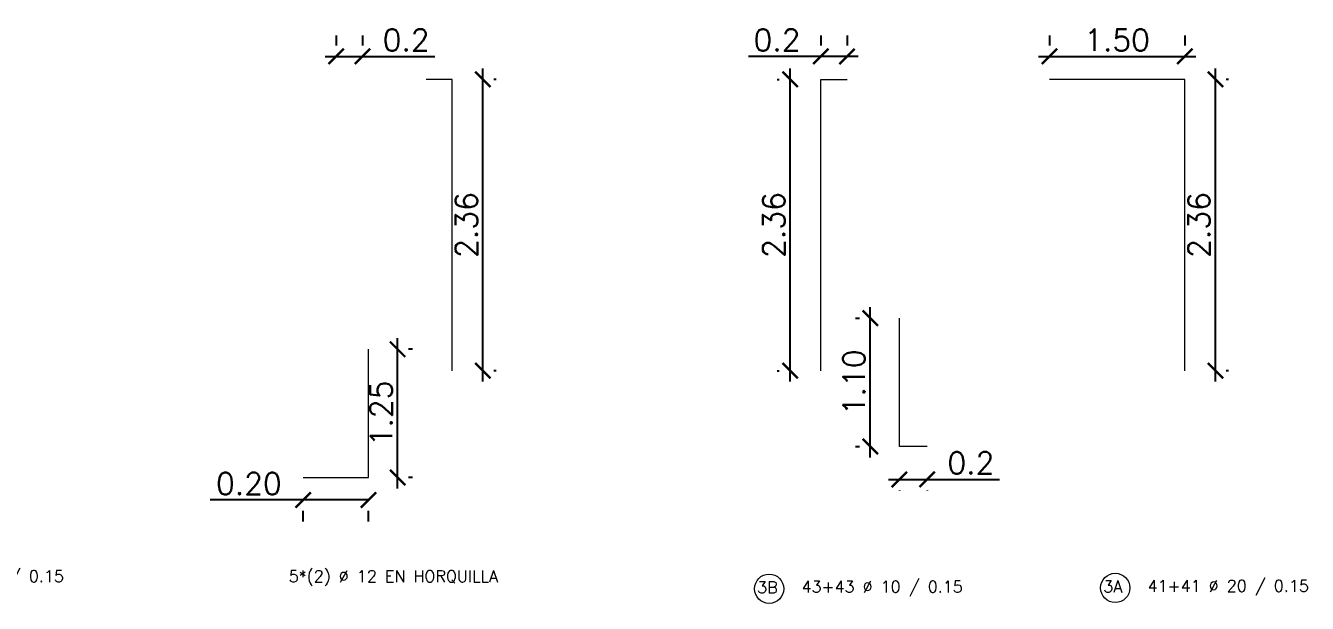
# Model space of a CAD drawing. Header units: metres. Extents: x 1291 to 1536, y 1774 to 1932.
# Drawn here: x 1352.63 to 1363.6, y 1794.22 to 1799.17 of the extents above; entities that cross this region are included whole.
import ezdxf

# ---------------------------------------------------------------- set-up
doc = ezdxf.new("R2010")
doc.units = ezdxf.units.M
doc.layers.add('Des', color=4, linetype='Continuous', lineweight=20)
doc.styles.add('SPING-TEXTO', font='romans.shx')
doc.styles.add('YPSOM_40', font='romans.shx', dxfattribs={"height": 0.1})
doc.dimstyles.new('SPing_75', dxfattribs={"dimscale": 0.075, "dimtxt": 2.5, "dimasz": 1.75, "dimexe": 1.25, "dimexo": 5, "dimtad": 1, "dimzin": 1, "dimdsep": 46, "dimtxsty": 'SPING-TEXTO', "dimblk": 'ARCHTICK', "dimcen": 0, "dimdle": 1.25, "dimclrd": 1, "dimclre": 9, "dimclrt": 2, "dimadec": 0, "dimazin": 0, "dimtfac": 1, "dimtmove": 0, "dimatfit": 3, "dimfxl": 1, "dimarcsym": 0})

# ---------------------------------------------------------------- blocks, each defined once
blk = doc.blocks.new('_ArchTick')
at = {"color": 0, "linetype": 'ByBlock', "const_width": 0.15}
blk.add_lwpolyline([(-0.5, -0.5), (0.5, 0.5)], dxfattribs=at)
blk = doc.blocks.new('*D240')
at = {"layer": 'Defpoints', "color": 0, "transparency": 16777216}
for p in [(1355.007, 1795.296), (1355.567, 1795.296), (1355.567, 1795.104)]:
    blk.add_point(p, dxfattribs=at)
at = {"layer": 'Des', "color": 1, "lineweight": -2, "transparency": 16777216}
for p, q in [((1355.007, 1795.104), (1354.211, 1795.104)), ((1355.567, 1795.104), (1354.913, 1795.104))]:
    blk.add_line(p, q, dxfattribs=at)
at = {"layer": 'Des', "color": 9, "lineweight": -2, "transparency": 16777216}
for p, q in [((1355.007, 1794.921), (1355.007, 1795.01)), ((1355.567, 1794.921), (1355.567, 1795.01))]:
    blk.add_line(p, q, dxfattribs=at)
at = {"layer": 'Des', "color": 1, "lineweight": -2, "transparency": 16777216, "xscale": 0.13125, "yscale": 0.13125, "zscale": 0.13125, "rotation": 180}
blk.add_blockref('_ArchTick', (1355.007, 1795.104), dxfattribs=at)
at = {"layer": 'Des', "color": 1, "lineweight": -2, "transparency": 16777216, "xscale": 0.13125, "yscale": 0.13125, "zscale": 0.13125}
blk.add_blockref('_ArchTick', (1355.567, 1795.104), dxfattribs=at)
at = {"layer": 'Des', "color": 2, "transparency": 16777216, "insert": (1354.543, 1795.244), "char_height": 0.1875, "attachment_point": 5, "style": 'SPING-TEXTO'}
blk.add_mtext('0.20', dxfattribs=at)
blk = doc.blocks.new('*D241')
at = {"layer": 'Defpoints', "color": 0, "transparency": 16777216}
for p in [(1355.567, 1796.394), (1355.816, 1796.394), (1355.567, 1795.296)]:
    blk.add_point(p, dxfattribs=at)
at = {"layer": 'Des', "color": 1, "lineweight": -2, "transparency": 16777216}
blk.add_line((1355.816, 1795.203), (1355.816, 1796.488), dxfattribs=at)
at = {"layer": 'Des', "color": 9, "lineweight": -2, "transparency": 16777216}
for p, q in [((1355.942, 1796.394), (1355.91, 1796.394)), ((1355.942, 1795.296), (1355.91, 1795.296))]:
    blk.add_line(p, q, dxfattribs=at)
at = {"layer": 'Des', "color": 1, "lineweight": -2, "transparency": 16777216, "xscale": 0.13125, "yscale": 0.13125, "zscale": 0.13125}
for p, rotation in [((1355.816, 1796.394), 90), ((1355.816, 1795.296), 270)]:
    blk.add_blockref('_ArchTick', p, dxfattribs=dict(at, rotation=rotation))
at = {"layer": 'Des', "color": 2, "transparency": 16777216, "insert": (1355.675, 1795.845), "char_height": 0.1875, "attachment_point": 5, "rotation": 90, "style": 'SPING-TEXTO'}
blk.add_mtext('1.25', dxfattribs=at)
blk = doc.blocks.new('*D242')
at = {"layer": 'Defpoints', "color": 0, "transparency": 16777216}
for p in [(1356.284, 1798.705), (1356.546, 1798.705), (1356.284, 1796.211)]:
    blk.add_point(p, dxfattribs=at)
at = {"layer": 'Des', "color": 1, "lineweight": -2, "transparency": 16777216}
blk.add_line((1356.546, 1796.117), (1356.546, 1798.799), dxfattribs=at)
at = {"layer": 'Des', "color": 9, "lineweight": -2, "transparency": 16777216}
for p, q in [((1356.659, 1798.705), (1356.639, 1798.705)), ((1356.659, 1796.211), (1356.639, 1796.211))]:
    blk.add_line(p, q, dxfattribs=at)
at = {"layer": 'Des', "color": 1, "lineweight": -2, "transparency": 16777216, "xscale": 0.13125, "yscale": 0.13125, "zscale": 0.13125}
for p, rotation in [((1356.546, 1798.705), 90), ((1356.546, 1796.211), 270)]:
    blk.add_blockref('_ArchTick', p, dxfattribs=dict(at, rotation=rotation))
at = {"layer": 'Des', "color": 2, "transparency": 16777216, "insert": (1356.405, 1797.458), "char_height": 0.1875, "attachment_point": 5, "rotation": 90, "style": 'SPING-TEXTO'}
blk.add_mtext('2.36', dxfattribs=at)
blk = doc.blocks.new('*D243')
at = {"layer": 'Defpoints', "color": 0, "transparency": 16777216}
for p in [(1355.515, 1798.902), (1355.29, 1798.705), (1355.515, 1798.705)]:
    blk.add_point(p, dxfattribs=at)
at = {"layer": 'Des', "color": 9, "lineweight": -2, "transparency": 16777216}
for p, q in [((1355.29, 1799.08), (1355.29, 1798.995)), ((1355.515, 1799.08), (1355.515, 1798.995))]:
    blk.add_line(p, q, dxfattribs=at)
at = {"layer": 'Des', "color": 1, "lineweight": -2, "transparency": 16777216}
for p, q in [((1355.197, 1798.902), (1355.515, 1798.902)), ((1355.515, 1798.902), (1356.133, 1798.902))]:
    blk.add_line(p, q, dxfattribs=at)
at = {"layer": 'Des', "color": 1, "lineweight": -2, "transparency": 16777216, "xscale": 0.13125, "yscale": 0.13125, "zscale": 0.13125, "rotation": 180}
blk.add_blockref('_ArchTick', (1355.29, 1798.902), dxfattribs=at)
at = {"layer": 'Des', "color": 1, "lineweight": -2, "transparency": 16777216, "xscale": 0.13125, "yscale": 0.13125, "zscale": 0.13125}
blk.add_blockref('_ArchTick', (1355.515, 1798.902), dxfattribs=at)
at = {"layer": 'Des', "color": 2, "transparency": 16777216, "insert": (1355.889, 1799.042), "char_height": 0.1875, "attachment_point": 5, "style": 'SPING-TEXTO'}
blk.add_mtext('0.2', dxfattribs=at)
blk = doc.blocks.new('*D244')
at = {"layer": 'Defpoints', "color": 0, "transparency": 16777216}
for p in [(1359.861, 1796.66), (1360.11, 1796.66), (1360.11, 1795.562)]:
    blk.add_point(p, dxfattribs=at)
at = {"layer": 'Des', "color": 9, "lineweight": -2, "transparency": 16777216}
for p, q in [((1359.735, 1796.66), (1359.768, 1796.66)), ((1359.735, 1795.562), (1359.768, 1795.562))]:
    blk.add_line(p, q, dxfattribs=at)
at = {"layer": 'Des', "color": 1, "lineweight": -2, "transparency": 16777216}
blk.add_line((1359.861, 1795.468), (1359.861, 1796.754), dxfattribs=at)
at = {"layer": 'Des', "color": 1, "lineweight": -2, "transparency": 16777216, "xscale": 0.13125, "yscale": 0.13125, "zscale": 0.13125}
for p, rotation in [((1359.861, 1796.66), 90), ((1359.861, 1795.562), 270)]:
    blk.add_blockref('_ArchTick', p, dxfattribs=dict(at, rotation=rotation))
at = {"layer": 'Des', "color": 2, "transparency": 16777216, "insert": (1359.721, 1796.111), "char_height": 0.1875, "attachment_point": 5, "rotation": 90, "style": 'SPING-TEXTO'}
blk.add_mtext('1.10', dxfattribs=at)
blk = doc.blocks.new('*D245')
at = {"layer": 'Defpoints', "color": 0, "transparency": 16777216}
for p in [(1359.176, 1798.705), (1359.438, 1798.705), (1359.438, 1796.211)]:
    blk.add_point(p, dxfattribs=at)
at = {"layer": 'Des', "color": 1, "lineweight": -2, "transparency": 16777216}
blk.add_line((1359.176, 1796.117), (1359.176, 1798.799), dxfattribs=at)
at = {"layer": 'Des', "color": 9, "lineweight": -2, "transparency": 16777216}
for p, q in [((1359.063, 1798.705), (1359.082, 1798.705)), ((1359.063, 1796.211), (1359.082, 1796.211))]:
    blk.add_line(p, q, dxfattribs=at)
at = {"layer": 'Des', "color": 1, "lineweight": -2, "transparency": 16777216, "xscale": 0.13125, "yscale": 0.13125, "zscale": 0.13125}
for p, rotation in [((1359.176, 1798.705), 90), ((1359.176, 1796.211), 270)]:
    blk.add_blockref('_ArchTick', p, dxfattribs=dict(at, rotation=rotation))
at = {"layer": 'Des', "color": 2, "transparency": 16777216, "insert": (1359.035, 1797.458), "char_height": 0.1875, "attachment_point": 5, "rotation": 90, "style": 'SPING-TEXTO'}
blk.add_mtext('2.36', dxfattribs=at)
blk = doc.blocks.new('*D246')
at = {"layer": 'Defpoints', "color": 0, "transparency": 16777216}
for p in [(1359.438, 1798.902), (1359.438, 1798.705), (1359.662, 1798.705)]:
    blk.add_point(p, dxfattribs=at)
at = {"layer": 'Des', "color": 9, "lineweight": -2, "transparency": 16777216}
for p, q in [((1359.438, 1799.08), (1359.438, 1798.995)), ((1359.662, 1799.08), (1359.662, 1798.995))]:
    blk.add_line(p, q, dxfattribs=at)
at = {"layer": 'Des', "color": 1, "lineweight": -2, "transparency": 16777216}
for p, q in [((1359.438, 1798.902), (1358.82, 1798.902)), ((1359.756, 1798.902), (1359.438, 1798.902))]:
    blk.add_line(p, q, dxfattribs=at)
at = {"layer": 'Des', "color": 1, "lineweight": -2, "transparency": 16777216, "xscale": 0.13125, "yscale": 0.13125, "zscale": 0.13125, "rotation": 180}
blk.add_blockref('_ArchTick', (1359.438, 1798.902), dxfattribs=at)
at = {"layer": 'Des', "color": 1, "lineweight": -2, "transparency": 16777216, "xscale": 0.13125, "yscale": 0.13125, "zscale": 0.13125}
blk.add_blockref('_ArchTick', (1359.662, 1798.902), dxfattribs=at)
at = {"layer": 'Des', "color": 2, "transparency": 16777216, "insert": (1359.063, 1799.042), "char_height": 0.1875, "attachment_point": 5, "style": 'SPING-TEXTO'}
blk.add_mtext('0.2', dxfattribs=at)
blk = doc.blocks.new('*D247')
at = {"layer": 'Defpoints', "color": 0, "transparency": 16777216}
for p in [(1360.11, 1795.562), (1360.348, 1795.562), (1360.348, 1795.28)]:
    blk.add_point(p, dxfattribs=at)
at = {"layer": 'Des', "color": 1, "lineweight": -2, "transparency": 16777216}
for p, q in [((1360.016, 1795.28), (1360.348, 1795.28)), ((1360.348, 1795.28), (1360.966, 1795.28))]:
    blk.add_line(p, q, dxfattribs=at)
at = {"layer": 'Des', "color": 9, "lineweight": -2, "transparency": 16777216}
for p, q in [((1360.11, 1795.187), (1360.11, 1795.186)), ((1360.348, 1795.187), (1360.348, 1795.186))]:
    blk.add_line(p, q, dxfattribs=at)
at = {"layer": 'Des', "color": 1, "lineweight": -2, "transparency": 16777216, "xscale": 0.13125, "yscale": 0.13125, "zscale": 0.13125, "rotation": 180}
blk.add_blockref('_ArchTick', (1360.11, 1795.28), dxfattribs=at)
at = {"layer": 'Des', "color": 1, "lineweight": -2, "transparency": 16777216, "xscale": 0.13125, "yscale": 0.13125, "zscale": 0.13125}
blk.add_blockref('_ArchTick', (1360.348, 1795.28), dxfattribs=at)
at = {"layer": 'Des', "color": 2, "transparency": 16777216, "insert": (1360.722, 1795.421), "char_height": 0.1875, "attachment_point": 5, "style": 'SPING-TEXTO'}
blk.add_mtext('0.2', dxfattribs=at)
blk = doc.blocks.new('*D248')
at = {"layer": 'Defpoints', "color": 0, "transparency": 16777216}
for p in [(1362.553, 1798.705), (1362.815, 1798.705), (1362.553, 1796.211)]:
    blk.add_point(p, dxfattribs=at)
at = {"layer": 'Des', "color": 1, "lineweight": -2, "transparency": 16777216}
blk.add_line((1362.815, 1796.117), (1362.815, 1798.799), dxfattribs=at)
at = {"layer": 'Des', "color": 9, "lineweight": -2, "transparency": 16777216}
for p, q in [((1362.928, 1798.705), (1362.908, 1798.705)), ((1362.928, 1796.211), (1362.908, 1796.211))]:
    blk.add_line(p, q, dxfattribs=at)
at = {"layer": 'Des', "color": 1, "lineweight": -2, "transparency": 16777216, "xscale": 0.13125, "yscale": 0.13125, "zscale": 0.13125}
for p, rotation in [((1362.815, 1798.705), 90), ((1362.815, 1796.211), 270)]:
    blk.add_blockref('_ArchTick', p, dxfattribs=dict(at, rotation=rotation))
at = {"layer": 'Des', "color": 2, "transparency": 16777216, "insert": (1362.674, 1797.458), "char_height": 0.1875, "attachment_point": 5, "rotation": 90, "style": 'SPING-TEXTO'}
blk.add_mtext('2.36', dxfattribs=at)
blk = doc.blocks.new('*D249')
at = {"layer": 'Defpoints', "color": 0, "transparency": 16777216}
for p in [(1362.553, 1798.902), (1361.394, 1798.705), (1362.553, 1798.705)]:
    blk.add_point(p, dxfattribs=at)
at = {"layer": 'Des', "color": 9, "lineweight": -2, "transparency": 16777216}
for p, q in [((1361.394, 1799.08), (1361.394, 1798.995)), ((1362.553, 1799.08), (1362.553, 1798.995))]:
    blk.add_line(p, q, dxfattribs=at)
at = {"layer": 'Des', "color": 1, "lineweight": -2, "transparency": 16777216}
blk.add_line((1361.3, 1798.902), (1362.647, 1798.902), dxfattribs=at)
at = {"layer": 'Des', "color": 1, "lineweight": -2, "transparency": 16777216, "xscale": 0.13125, "yscale": 0.13125, "zscale": 0.13125, "rotation": 180}
blk.add_blockref('_ArchTick', (1361.394, 1798.902), dxfattribs=at)
at = {"layer": 'Des', "color": 1, "lineweight": -2, "transparency": 16777216, "xscale": 0.13125, "yscale": 0.13125, "zscale": 0.13125}
blk.add_blockref('_ArchTick', (1362.553, 1798.902), dxfattribs=at)
at = {"layer": 'Des', "color": 2, "transparency": 16777216, "insert": (1361.973, 1799.042), "char_height": 0.1875, "attachment_point": 5, "style": 'SPING-TEXTO'}
blk.add_mtext('1.50', dxfattribs=at)
blk = doc.blocks.new('*D310')
at = {"layer": 'Defpoints', "color": 0, "transparency": 16777216}
for p in [(1355.007, 1795.296), (1355.567, 1795.296), (1355.567, 1795.104)]:
    blk.add_point(p, dxfattribs=at)
at = {"layer": 'Des', "color": 1, "lineweight": -2, "transparency": 16777216}
for p, q in [((1355.007, 1795.104), (1354.211, 1795.104)), ((1355.567, 1795.104), (1354.913, 1795.104))]:
    blk.add_line(p, q, dxfattribs=at)
at = {"layer": 'Des', "color": 9, "lineweight": -2, "transparency": 16777216}
for p, q in [((1355.007, 1794.921), (1355.007, 1795.01)), ((1355.567, 1794.921), (1355.567, 1795.01))]:
    blk.add_line(p, q, dxfattribs=at)
at = {"layer": 'Des', "color": 1, "lineweight": -2, "transparency": 16777216, "xscale": 0.13125, "yscale": 0.13125, "zscale": 0.13125, "rotation": 180}
blk.add_blockref('_ArchTick', (1355.007, 1795.104), dxfattribs=at)
at = {"layer": 'Des', "color": 1, "lineweight": -2, "transparency": 16777216, "xscale": 0.13125, "yscale": 0.13125, "zscale": 0.13125}
blk.add_blockref('_ArchTick', (1355.567, 1795.104), dxfattribs=at)
at = {"layer": 'Des', "color": 2, "transparency": 16777216, "insert": (1354.543, 1795.244), "char_height": 0.1875, "attachment_point": 5, "style": 'SPING-TEXTO'}
blk.add_mtext('0.20', dxfattribs=at)
blk = doc.blocks.new('*D311')
at = {"layer": 'Defpoints', "color": 0, "transparency": 16777216}
for p in [(1355.567, 1796.394), (1355.816, 1796.394), (1355.567, 1795.296)]:
    blk.add_point(p, dxfattribs=at)
at = {"layer": 'Des', "color": 1, "lineweight": -2, "transparency": 16777216}
blk.add_line((1355.816, 1795.203), (1355.816, 1796.488), dxfattribs=at)
at = {"layer": 'Des', "color": 9, "lineweight": -2, "transparency": 16777216}
for p, q in [((1355.942, 1796.394), (1355.91, 1796.394)), ((1355.942, 1795.296), (1355.91, 1795.296))]:
    blk.add_line(p, q, dxfattribs=at)
at = {"layer": 'Des', "color": 1, "lineweight": -2, "transparency": 16777216, "xscale": 0.13125, "yscale": 0.13125, "zscale": 0.13125}
for p, rotation in [((1355.816, 1796.394), 90), ((1355.816, 1795.296), 270)]:
    blk.add_blockref('_ArchTick', p, dxfattribs=dict(at, rotation=rotation))
at = {"layer": 'Des', "color": 2, "transparency": 16777216, "insert": (1355.675, 1795.845), "char_height": 0.1875, "attachment_point": 5, "rotation": 90, "style": 'SPING-TEXTO'}
blk.add_mtext('1.25', dxfattribs=at)
blk = doc.blocks.new('*D312')
at = {"layer": 'Defpoints', "color": 0, "transparency": 16777216}
for p in [(1356.284, 1798.705), (1356.546, 1798.705), (1356.284, 1796.211)]:
    blk.add_point(p, dxfattribs=at)
at = {"layer": 'Des', "color": 1, "lineweight": -2, "transparency": 16777216}
blk.add_line((1356.546, 1796.117), (1356.546, 1798.799), dxfattribs=at)
at = {"layer": 'Des', "color": 9, "lineweight": -2, "transparency": 16777216}
for p, q in [((1356.659, 1798.705), (1356.639, 1798.705)), ((1356.659, 1796.211), (1356.639, 1796.211))]:
    blk.add_line(p, q, dxfattribs=at)
at = {"layer": 'Des', "color": 1, "lineweight": -2, "transparency": 16777216, "xscale": 0.13125, "yscale": 0.13125, "zscale": 0.13125}
for p, rotation in [((1356.546, 1798.705), 90), ((1356.546, 1796.211), 270)]:
    blk.add_blockref('_ArchTick', p, dxfattribs=dict(at, rotation=rotation))
at = {"layer": 'Des', "color": 2, "transparency": 16777216, "insert": (1356.405, 1797.458), "char_height": 0.1875, "attachment_point": 5, "rotation": 90, "style": 'SPING-TEXTO'}
blk.add_mtext('2.36', dxfattribs=at)
blk = doc.blocks.new('*D313')
at = {"layer": 'Defpoints', "color": 0, "transparency": 16777216}
for p in [(1355.515, 1798.902), (1355.29, 1798.705), (1355.515, 1798.705)]:
    blk.add_point(p, dxfattribs=at)
at = {"layer": 'Des', "color": 9, "lineweight": -2, "transparency": 16777216}
for p, q in [((1355.29, 1799.08), (1355.29, 1798.995)), ((1355.515, 1799.08), (1355.515, 1798.995))]:
    blk.add_line(p, q, dxfattribs=at)
at = {"layer": 'Des', "color": 1, "lineweight": -2, "transparency": 16777216}
for p, q in [((1355.197, 1798.902), (1355.515, 1798.902)), ((1355.515, 1798.902), (1356.133, 1798.902))]:
    blk.add_line(p, q, dxfattribs=at)
at = {"layer": 'Des', "color": 1, "lineweight": -2, "transparency": 16777216, "xscale": 0.13125, "yscale": 0.13125, "zscale": 0.13125, "rotation": 180}
blk.add_blockref('_ArchTick', (1355.29, 1798.902), dxfattribs=at)
at = {"layer": 'Des', "color": 1, "lineweight": -2, "transparency": 16777216, "xscale": 0.13125, "yscale": 0.13125, "zscale": 0.13125}
blk.add_blockref('_ArchTick', (1355.515, 1798.902), dxfattribs=at)
at = {"layer": 'Des', "color": 2, "transparency": 16777216, "insert": (1355.889, 1799.042), "char_height": 0.1875, "attachment_point": 5, "style": 'SPING-TEXTO'}
blk.add_mtext('0.2', dxfattribs=at)
blk = doc.blocks.new('*D314')
at = {"layer": 'Defpoints', "color": 0, "transparency": 16777216}
for p in [(1359.861, 1796.66), (1360.11, 1796.66), (1360.11, 1795.562)]:
    blk.add_point(p, dxfattribs=at)
at = {"layer": 'Des', "color": 9, "lineweight": -2, "transparency": 16777216}
for p, q in [((1359.735, 1796.66), (1359.768, 1796.66)), ((1359.735, 1795.562), (1359.768, 1795.562))]:
    blk.add_line(p, q, dxfattribs=at)
at = {"layer": 'Des', "color": 1, "lineweight": -2, "transparency": 16777216}
blk.add_line((1359.861, 1795.468), (1359.861, 1796.754), dxfattribs=at)
at = {"layer": 'Des', "color": 1, "lineweight": -2, "transparency": 16777216, "xscale": 0.13125, "yscale": 0.13125, "zscale": 0.13125}
for p, rotation in [((1359.861, 1796.66), 90), ((1359.861, 1795.562), 270)]:
    blk.add_blockref('_ArchTick', p, dxfattribs=dict(at, rotation=rotation))
at = {"layer": 'Des', "color": 2, "transparency": 16777216, "insert": (1359.721, 1796.111), "char_height": 0.1875, "attachment_point": 5, "rotation": 90, "style": 'SPING-TEXTO'}
blk.add_mtext('1.10', dxfattribs=at)
blk = doc.blocks.new('*D315')
at = {"layer": 'Defpoints', "color": 0, "transparency": 16777216}
for p in [(1359.176, 1798.705), (1359.438, 1798.705), (1359.438, 1796.211)]:
    blk.add_point(p, dxfattribs=at)
at = {"layer": 'Des', "color": 1, "lineweight": -2, "transparency": 16777216}
blk.add_line((1359.176, 1796.117), (1359.176, 1798.799), dxfattribs=at)
at = {"layer": 'Des', "color": 9, "lineweight": -2, "transparency": 16777216}
for p, q in [((1359.063, 1798.705), (1359.082, 1798.705)), ((1359.063, 1796.211), (1359.082, 1796.211))]:
    blk.add_line(p, q, dxfattribs=at)
at = {"layer": 'Des', "color": 1, "lineweight": -2, "transparency": 16777216, "xscale": 0.13125, "yscale": 0.13125, "zscale": 0.13125}
for p, rotation in [((1359.176, 1798.705), 90), ((1359.176, 1796.211), 270)]:
    blk.add_blockref('_ArchTick', p, dxfattribs=dict(at, rotation=rotation))
at = {"layer": 'Des', "color": 2, "transparency": 16777216, "insert": (1359.035, 1797.458), "char_height": 0.1875, "attachment_point": 5, "rotation": 90, "style": 'SPING-TEXTO'}
blk.add_mtext('2.36', dxfattribs=at)
blk = doc.blocks.new('*D316')
at = {"layer": 'Defpoints', "color": 0, "transparency": 16777216}
for p in [(1359.438, 1798.902), (1359.438, 1798.705), (1359.662, 1798.705)]:
    blk.add_point(p, dxfattribs=at)
at = {"layer": 'Des', "color": 9, "lineweight": -2, "transparency": 16777216}
for p, q in [((1359.438, 1799.08), (1359.438, 1798.995)), ((1359.662, 1799.08), (1359.662, 1798.995))]:
    blk.add_line(p, q, dxfattribs=at)
at = {"layer": 'Des', "color": 1, "lineweight": -2, "transparency": 16777216}
for p, q in [((1359.438, 1798.902), (1358.82, 1798.902)), ((1359.756, 1798.902), (1359.438, 1798.902))]:
    blk.add_line(p, q, dxfattribs=at)
at = {"layer": 'Des', "color": 1, "lineweight": -2, "transparency": 16777216, "xscale": 0.13125, "yscale": 0.13125, "zscale": 0.13125, "rotation": 180}
blk.add_blockref('_ArchTick', (1359.438, 1798.902), dxfattribs=at)
at = {"layer": 'Des', "color": 1, "lineweight": -2, "transparency": 16777216, "xscale": 0.13125, "yscale": 0.13125, "zscale": 0.13125}
blk.add_blockref('_ArchTick', (1359.662, 1798.902), dxfattribs=at)
at = {"layer": 'Des', "color": 2, "transparency": 16777216, "insert": (1359.063, 1799.042), "char_height": 0.1875, "attachment_point": 5, "style": 'SPING-TEXTO'}
blk.add_mtext('0.2', dxfattribs=at)
blk = doc.blocks.new('*D317')
at = {"layer": 'Defpoints', "color": 0, "transparency": 16777216}
for p in [(1360.11, 1795.562), (1360.348, 1795.562), (1360.348, 1795.28)]:
    blk.add_point(p, dxfattribs=at)
at = {"layer": 'Des', "color": 1, "lineweight": -2, "transparency": 16777216}
for p, q in [((1360.016, 1795.28), (1360.348, 1795.28)), ((1360.348, 1795.28), (1360.966, 1795.28))]:
    blk.add_line(p, q, dxfattribs=at)
at = {"layer": 'Des', "color": 9, "lineweight": -2, "transparency": 16777216}
for p, q in [((1360.11, 1795.187), (1360.11, 1795.186)), ((1360.348, 1795.187), (1360.348, 1795.186))]:
    blk.add_line(p, q, dxfattribs=at)
at = {"layer": 'Des', "color": 1, "lineweight": -2, "transparency": 16777216, "xscale": 0.13125, "yscale": 0.13125, "zscale": 0.13125, "rotation": 180}
blk.add_blockref('_ArchTick', (1360.11, 1795.28), dxfattribs=at)
at = {"layer": 'Des', "color": 1, "lineweight": -2, "transparency": 16777216, "xscale": 0.13125, "yscale": 0.13125, "zscale": 0.13125}
blk.add_blockref('_ArchTick', (1360.348, 1795.28), dxfattribs=at)
at = {"layer": 'Des', "color": 2, "transparency": 16777216, "insert": (1360.722, 1795.421), "char_height": 0.1875, "attachment_point": 5, "style": 'SPING-TEXTO'}
blk.add_mtext('0.2', dxfattribs=at)
blk = doc.blocks.new('*D318')
at = {"layer": 'Defpoints', "color": 0, "transparency": 16777216}
for p in [(1362.553, 1798.705), (1362.815, 1798.705), (1362.553, 1796.211)]:
    blk.add_point(p, dxfattribs=at)
at = {"layer": 'Des', "color": 1, "lineweight": -2, "transparency": 16777216}
blk.add_line((1362.815, 1796.117), (1362.815, 1798.799), dxfattribs=at)
at = {"layer": 'Des', "color": 9, "lineweight": -2, "transparency": 16777216}
for p, q in [((1362.928, 1798.705), (1362.908, 1798.705)), ((1362.928, 1796.211), (1362.908, 1796.211))]:
    blk.add_line(p, q, dxfattribs=at)
at = {"layer": 'Des', "color": 1, "lineweight": -2, "transparency": 16777216, "xscale": 0.13125, "yscale": 0.13125, "zscale": 0.13125}
for p, rotation in [((1362.815, 1798.705), 90), ((1362.815, 1796.211), 270)]:
    blk.add_blockref('_ArchTick', p, dxfattribs=dict(at, rotation=rotation))
at = {"layer": 'Des', "color": 2, "transparency": 16777216, "insert": (1362.674, 1797.458), "char_height": 0.1875, "attachment_point": 5, "rotation": 90, "style": 'SPING-TEXTO'}
blk.add_mtext('2.36', dxfattribs=at)
blk = doc.blocks.new('*D319')
at = {"layer": 'Defpoints', "color": 0, "transparency": 16777216}
for p in [(1362.553, 1798.902), (1361.394, 1798.705), (1362.553, 1798.705)]:
    blk.add_point(p, dxfattribs=at)
at = {"layer": 'Des', "color": 9, "lineweight": -2, "transparency": 16777216}
for p, q in [((1361.394, 1799.08), (1361.394, 1798.995)), ((1362.553, 1799.08), (1362.553, 1798.995))]:
    blk.add_line(p, q, dxfattribs=at)
at = {"layer": 'Des', "color": 1, "lineweight": -2, "transparency": 16777216}
blk.add_line((1361.3, 1798.902), (1362.647, 1798.902), dxfattribs=at)
at = {"layer": 'Des', "color": 1, "lineweight": -2, "transparency": 16777216, "xscale": 0.13125, "yscale": 0.13125, "zscale": 0.13125, "rotation": 180}
blk.add_blockref('_ArchTick', (1361.394, 1798.902), dxfattribs=at)
at = {"layer": 'Des', "color": 1, "lineweight": -2, "transparency": 16777216, "xscale": 0.13125, "yscale": 0.13125, "zscale": 0.13125}
blk.add_blockref('_ArchTick', (1362.553, 1798.902), dxfattribs=at)
at = {"layer": 'Des', "color": 2, "transparency": 16777216, "insert": (1361.973, 1799.042), "char_height": 0.1875, "attachment_point": 5, "style": 'SPING-TEXTO'}
blk.add_mtext('1.50', dxfattribs=at)

msp = doc.modelspace()

# ---------------------------------------------------------------- linework, layer by layer
at = {"layer": 'Des'}
for points in [[(1356.28395, 1796.21082), (1356.28395, 1798.70481), (1356.0597, 1798.70481)], [(1356.28395, 1796.21082), (1356.28395, 1798.70481), (1356.0597, 1798.70481)], [(1359.43781, 1796.21082), (1359.43781, 1798.70481), (1359.66206, 1798.70481)], [(1359.43781, 1796.21082), (1359.43781, 1798.70481), (1359.66206, 1798.70481)], [(1362.55291, 1796.21082), (1362.55291, 1798.70481), (1361.39387, 1798.70481)], [(1362.55291, 1796.21082), (1362.55291, 1798.70481), (1361.39387, 1798.70481)], [(1360.34786, 1795.56192), (1360.10978, 1795.56192), (1360.10978, 1796.65991)], [(1360.34786, 1795.56192), (1360.10978, 1795.56192), (1360.10978, 1796.65991)], [(1355.00717, 1795.29638), (1355.56747, 1795.29638), (1355.56747, 1796.39437)], [(1355.00717, 1795.29638), (1355.56747, 1795.29638), (1355.56747, 1796.39437)]]:
    msp.add_lwpolyline(points, dxfattribs=at)
for centre in [(1358.99556, 1794.34393), (1358.99556, 1794.34393), (1361.95755, 1794.3511), (1361.95755, 1794.3511)]:
    msp.add_circle(centre, 0.1253, dxfattribs=at)

# ---------------------------------------------------------------- texts
at = {"layer": 'Des', "style": 'YPSOM_40'}
for s, p in [('3B', (1358.89288, 1794.30595)), ('3B', (1358.89288, 1794.30595)), ('3A', (1361.85487, 1794.31312)), ('3A', (1361.85487, 1794.31312))]:
    msp.add_text(s, height=0.1, dxfattribs=at).set_placement(p)
at = {"layer": 'Des', "char_height": 0.1, "attachment_point": 1, "style": 'YPSOM_40'}
for s, width, insert in [('\\A1;3*(84+84) Ø 10 / 0.15 ', 3.0436083, (1351.30589, 1794.50101)), ('\\A1;5*(2) Ø 12 EN HORQUILLA', 3.0436083, (1354.88386, 1794.50101)), ('\\A1;5*(2) Ø 12 EN HORQUILLA', 3.0436083, (1354.88386, 1794.50101)), ('\\A1;43+43 Ø 10 / 0.15 ', 3.0436083, (1359.2725, 1794.41131)), ('\\A1;43+43 Ø 10 / 0.15 ', 3.0436083, (1359.2725, 1794.41131)), ('\\A1;41+41 Ø 20 / 0.15', 1.7673425, (1362.23448, 1794.41849)), ('\\A1;41+41 Ø 20 / 0.15', 1.7673425, (1362.23448, 1794.41849))]:
    msp.add_mtext_dynamic_manual_height_columns(s, width=width, gutter_width=0.5, heights=[0], dxfattribs=dict(at, insert=insert))

# ---------------------------------------------------------------- dimensions: what is measured, and where the dimension line sits
at = {"layer": 'Des'}
for base, p1, p2, text, picture, middle in [((1355.51471, 1798.90161), (1355.29046, 1798.70481), (1355.51471, 1798.70481), '0.2', '*D243', (1355.88927, 1799.04224)), ((1355.51471, 1798.90161), (1355.29046, 1798.70481), (1355.51471, 1798.70481), '0.2', '*D313', (1355.88927, 1799.04224)), ((1362.55291, 1798.90161), (1361.39387, 1798.70481), (1362.55291, 1798.70481), '1.50', '*D249', (1361.97339, 1799.04224)), ((1362.55291, 1798.90161), (1361.39387, 1798.70481), (1362.55291, 1798.70481), '1.50', '*D319', (1361.97339, 1799.04224))]:
    dim = msp.add_linear_dim(base=base, p1=p1, p2=p2, text=text, dimstyle='SPing_75', dxfattribs=at)
    dim.commit()
    dim.dimension.update_dxf_attribs({"geometry": picture, "text_midpoint": middle})
for base, p1, p2, angle, text, picture, middle in [((1359.43781, 1798.90161), (1359.66206, 1798.70481), (1359.43781, 1798.70481), 180, '0.2', '*D246', (1359.06326, 1799.04224)), ((1359.43781, 1798.90161), (1359.66206, 1798.70481), (1359.43781, 1798.70481), 180, '0.2', '*D316', (1359.06326, 1799.04224)), ((1356.54574, 1798.70481), (1356.28395, 1796.21082), (1356.28395, 1798.70481), 90, '2.36', '*D242', (1356.40512, 1797.45781)), ((1356.54574, 1798.70481), (1356.28395, 1796.21082), (1356.28395, 1798.70481), 90, '2.36', '*D312', (1356.40512, 1797.45781)), ((1359.17602, 1798.70481), (1359.43781, 1796.21082), (1359.43781, 1798.70481), 90, '2.36', '*D245', (1359.03539, 1797.45781)), ((1359.17602, 1798.70481), (1359.43781, 1796.21082), (1359.43781, 1798.70481), 90, '2.36', '*D315', (1359.03539, 1797.45781)), ((1362.8147, 1798.70481), (1362.55291, 1796.21082), (1362.55291, 1798.70481), 90, '2.36', '*D248', (1362.67408, 1797.45781)), ((1362.8147, 1798.70481), (1362.55291, 1796.21082), (1362.55291, 1798.70481), 90, '2.36', '*D318', (1362.67408, 1797.45781)), ((1355.81598, 1796.39437), (1355.56747, 1795.29638), (1355.56747, 1796.39437), 90, '1.25', '*D241', (1355.67536, 1795.84537)), ((1355.81598, 1796.39437), (1355.56747, 1795.29638), (1355.56747, 1796.39437), 90, '1.25', '*D311', (1355.67536, 1795.84537)), ((1360.34786, 1795.28019), (1360.10978, 1795.56192), (1360.34786, 1795.56192), 180, '0.2', '*D247', (1360.72241, 1795.42081)), ((1360.34786, 1795.28019), (1360.10978, 1795.56192), (1360.34786, 1795.56192), 180, '0.2', '*D317', (1360.72241, 1795.42081))]:
    dim = msp.add_linear_dim(base=base, p1=p1, p2=p2, angle=angle, text=text, dimstyle='SPing_75', dxfattribs=at)
    dim.commit()
    dim.dimension.update_dxf_attribs({"geometry": picture, "text_midpoint": middle})
for picture in ['*D244', '*D314']:
    dim = msp.add_linear_dim(base=(1359.86127, 1796.65991), p1=(1360.10978, 1795.56192), p2=(1360.10978, 1796.65991), angle=90, dimstyle='SPing_75', dxfattribs=at)
    dim.commit()
    dim.dimension.update_dxf_attribs({"geometry": picture, "text_midpoint": (1359.72065, 1796.11092)})
for picture in ['*D240', '*D310']:
    dim = msp.add_linear_dim(base=(1355.56747, 1795.10366), p1=(1355.00717, 1795.29638), p2=(1355.56747, 1795.29638), text='0.20', dimstyle='SPing_75', dxfattribs=at)
    dim.commit()
    dim.dimension.update_dxf_attribs({"geometry": picture, "text_midpoint": (1354.54333, 1795.10366), "dimtype": 160})

doc.saveas('drawing.dxf')
